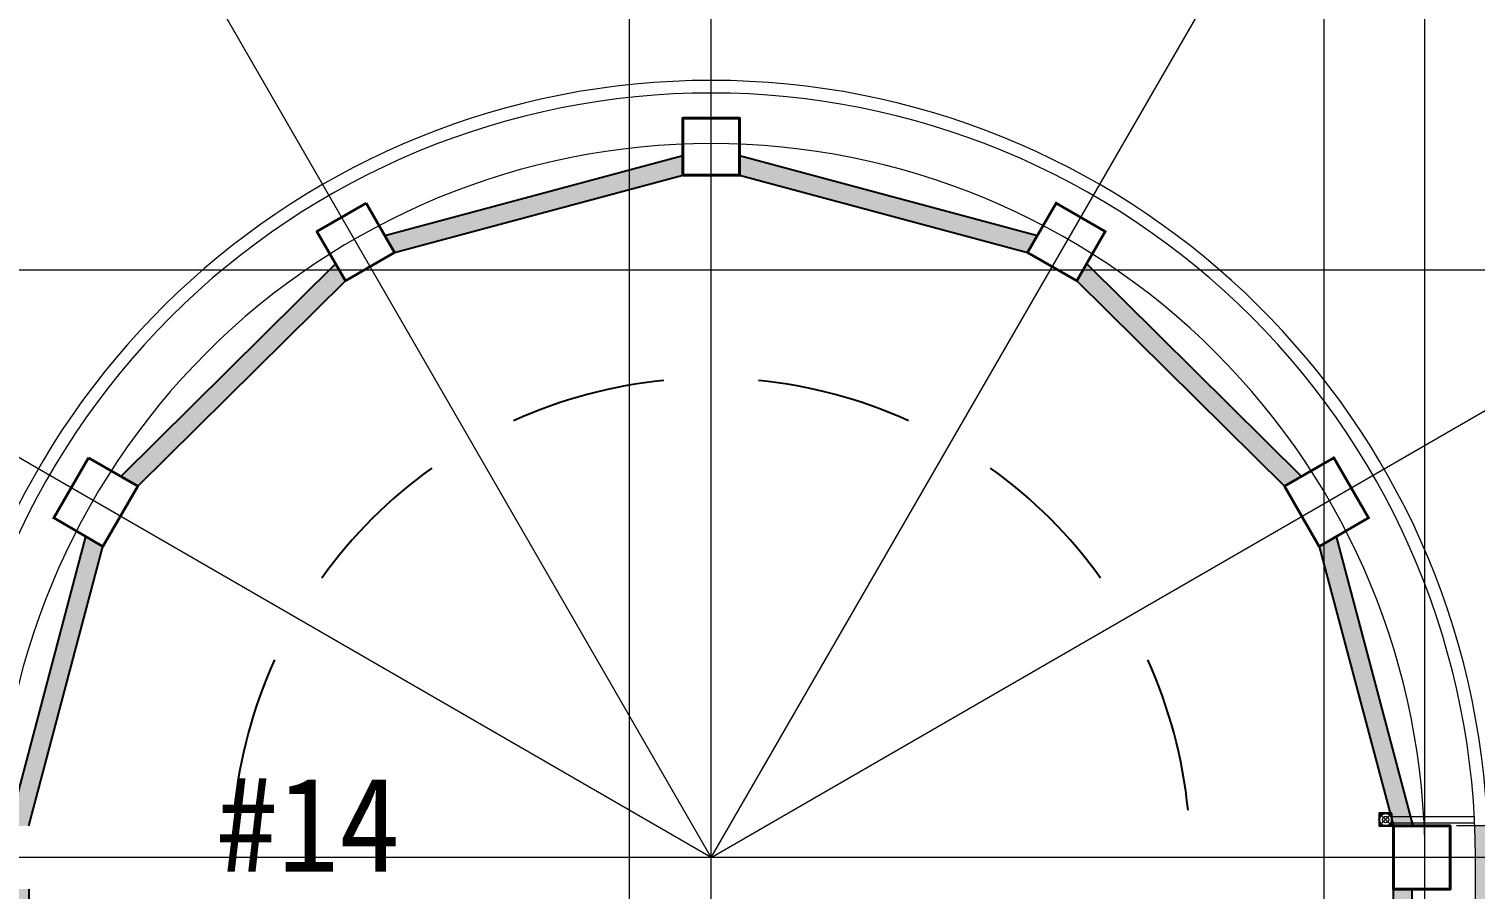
# Model space of a CAD drawing. Header units: millimetres. Extents: x 4003075 to 5615882, y 1445368 to 2591247.
# Drawn here: x 5467075 to 5489969, y 2406568 to 2420183 of the extents above; entities that cross this region are included whole.
import ezdxf

# ---------------------------------------------------------------- set-up
doc = ezdxf.new("R2010")
doc.units = ezdxf.units.MM
for name, color, linetype, lineweight in [('A-DIMS', 7, 'Continuous', 25), ('XR-평면도$0$A-CNTL', 9, 'Continuous', 15), ('XR-평면도$0$A-CONC-LIN1', 9, 'Continuous', 40), ('XR-평면도$0$A-ELEV-LIN2', 9, 'Continuous', 25), ('XR-평면도$0$A-ELEV-LIN3', 9, 'Continuous', 18), ('XR-평면도$0$A-XXXX-HID', 9, 'Continuous', 18)]:
    doc.layers.add(name, color=color, linetype=linetype, lineweight=lineweight)
for name, color, linetype in [('A_Text', 3, 'Continuous'), ('XR-평면도$0$!!파라펫', 9, 'Continuous'), ('XR-평면도$0$A-ELEV-PATT', 9, 'Continuous')]:
    doc.layers.add(name, color=color, linetype=linetype)
doc.styles.add('돋움', font='')
doc.styles.get('돋움').set_extended_font_data('DotumChe')

# ---------------------------------------------------------------- blocks, each defined once
blk = doc.blocks.new('XR-평면도$0$진입램프기둥 기준')
at = {"layer": 'XR-평면도$0$A-CONC-LIN1'}
for points in [[(795799, 1272501), (794899, 1272501), (794899, 1273501), (795799, 1273501)], [(797521, 1267124), (796742, 1266674), (796192, 1267627), (796971, 1268077)], [(816457, 1266674), (815677, 1267124), (816227, 1268077), (817007, 1267627)], [(801589, 1263423), (801139, 1262643), (800359, 1263093), (800809, 1263873)], [(812059, 1262643), (811609, 1263423), (812389, 1263873), (812839, 1263093)], [(807049, 1262201), (807049, 1261301), (806149, 1261301), (806149, 1262201)]]:
    blk.add_lwpolyline(points, close=True, dxfattribs=at)
blk = doc.blocks.new('XR-평면도$0$RAMP_올라감(기준층) (210411)')
at = {"layer": 'XR-평면도$0$A-ELEV-PATT'}
h = blk.add_hatch(dxfattribs=at)
h.set_pattern_fill('HEX', color=256, scale=100, angle=135)
h.set_pattern_definition([(135, (-1188188.16, -722710.9), (-388.8564, -388.8564), [317.5, -635]), (255, (-1188188.16, -722710.9), (531.18773, -142.33132), [317.5, -635]), (195, (-1188412.67, -722486.4), (142.33132, -531.18773), [317.5, -635])])
edge = h.paths.add_edge_path()
edge.add_arc((0, -15000), 12100, 180, 182.3683)
edge.add_line((-12090, -15500), (-19900, -15500))
edge.add_line((-19900, -15500), (-19900, 15000))
edge.add_arc((0, 15000), 19900, 0, 180, ccw=False)
edge.add_line((19900, 15000), (19900, -15500))
edge.add_line((19900, -15500), (12090, -15500))
edge.add_arc((0, -15000), 12100, 357.6317, 360)
edge.add_line((12100, -15000), (12100, 15000))
edge.add_arc((0, 15000), 12100, 0, 180)
edge.add_line((-12100, 15000), (-12100, -15000))
at = {"layer": 'XR-평면도$0$A-CNTL', "ltscale": 300}
for points in [[(-11300, 40700), (-11300, -40700)], [(0, 40700), (0, -40700)], [(-25700, -15000), (25700, -15000)], [(0, -15000), (-22257, -27850)], [(0, -15000), (-22257, -27850)], [(0, -15000), (-12850, -37257)], [(0, -15000), (22257, -27850)], [(0, -15000), (12850, -37257)]]:
    blk.add_lwpolyline(points, dxfattribs=at)
for points in [[(-20700, 15000), (-20700, -15000, 0.414214), (0, -35700, 0.414214), (20700, -15000), (20700, 15000, 0.414214), (0, 35700, 0.414214)], [(-11300, 15000), (-11300, -15000, 0.414214), (0, -26300, 0.414214), (11300, -15000), (11300, 15000, 0.414214), (0, 26300, 0.414214)]]:
    blk.add_lwpolyline(points, format="xyb", close=True, dxfattribs=at)
at = {"layer": 'XR-평면도$0$A-CONC-LIN1'}
for points in [[(-10800, -15500), (-11700, -15500), (-11700, -14500), (-10800, -14500)], [(-9078, -20876), (-9857, -21326), (-10407, -20374), (-9628, -19924)], [(9857, -21326), (9078, -20876), (9628, -19924), (10407, -20374)], [(-5010, -24578), (-5460, -25357), (-6240, -24907), (-5790, -24128)], [(5460, -25357), (5010, -24578), (5790, -24128), (6240, -24907)], [(450, -25800), (450, -26700), (-450, -26700), (-450, -25800)]]:
    blk.add_lwpolyline(points, close=True, dxfattribs=at)
at = {"layer": 'XR-평면도$0$A-ELEV-LIN2'}
for p, q in [((-9897, -20079), (-11110, -15500)), ((-9628, -19924), (-10800, -15500)), ((10800, -15500), (9628, -19924)), ((11110, -15500), (9897, -20079)), ((-5945, -24397), (-9347, -21032)), ((-5790, -24128), (-9078, -20876)), ((9078, -20876), (5790, -24128)), ((9347, -21032), (5945, -24397)), ((-450, -25800), (-5010, -24578)), ((5010, -24578), (450, -25800)), ((-450, -26111), (-5166, -24847)), ((5166, -24847), (450, -26111))]:
    blk.add_line(p, q, dxfattribs=at)
for points in [[(-11100, -5500), (-11100, -14500)], [(-10800, -5500), (-10800, -14500)], [(10800, -14500), (10800, -5500)]]:
    blk.add_lwpolyline(points, dxfattribs=at)
blk.add_lwpolyline([(-10777, -15700), (-10577, -15700), (-10577, -15500), (-10777, -15500)], close=True, dxfattribs=at)
blk.add_circle((-10677, -15600), 100, dxfattribs=at)
at = {"layer": 'XR-평면도$0$A-ELEV-LIN3'}
for p, q in [((-10777, -15700), (-10577, -15500)), ((-10777, -15500), (-10577, -15700))]:
    blk.add_line(p, q, dxfattribs=at)
for points in [[(-12100, 15000), (-12100, -15000, 0.414214), (0, -27100, 0.414214), (12100, -15000), (12100, 15000, 0.414214), (0, 27100, 0.414214)], [(-19700, -15700), (-12280, -15700, 0.397632), (0, -27300, 0.397632), (12280, -15700), (19700, -15700), (19700, -34700), (-19700, -34700)]]:
    blk.add_lwpolyline(points, format="xyb", close=True, dxfattribs=at)
blk.add_lwpolyline([(-20200, -15500), (-11800, -15500)], dxfattribs=at)
at = {"layer": 'XR-평면도$0$A-XXXX-HID', "ltscale": 100}
for points in [[(-10777, -15550), (-12087, -15550)], [(-10777, -15650), (-12083, -15650)]]:
    blk.add_lwpolyline(points, dxfattribs=at)
blk.add_circle((-10677, -15600), 50, dxfattribs=at)
blk.add_blockref('XR-평면도$0$진입램프기둥 기준', (-806599, -1288001))
blk = doc.blocks.new('XR-평면도$0$중심선(210216)')
at = {"layer": 'XR-평면도$0$A-CNTL', "ltscale": 300}
for points in [[(154000, 206000), (154000, -10000)], [(165000, 206000), (165000, -10000)], [(-10000, 77000), (186000, 77000)]]:
    blk.add_lwpolyline(points, dxfattribs=at)
blk = doc.blocks.new('XR-평면도$0$3층진입램프 파라펫')
at = {"layer": 'XR-평면도$0$!!파라펫'}
h = blk.add_hatch(color=9, dxfattribs=at)
h.dxf.hatch_style = 1
h.paths.add_polyline_path([(634190, 1269485), (630902, 1266233), (630632, 1266389), (634035, 1269754), (634190, 1269485)])
h.paths.add_polyline_path([(649327, 1266389), (649058, 1266233), (645769, 1269485), (645924, 1269754)])
h.paths.add_polyline_path([(639530, 1271468), (639530, 1271157), (634969, 1269935), (634814, 1270204)])
h.paths.add_polyline_path([(645145, 1270204), (644990, 1269935), (640430, 1271157), (640430, 1271468)])
h.paths.add_polyline_path([(630352, 1265281), (629180, 1260857), (628869, 1260857), (630082, 1265436)])
h.paths.add_polyline_path([(651090, 1260857), (650780, 1260857), (649608, 1265281), (649608, 1265281), (649877, 1265436)])
h = blk.add_hatch(color=9, dxfattribs=at)
h.dxf.hatch_style = 1
h.paths.add_polyline_path([(629180, 1259857), (628880, 1259857), (628880, 1250857), (629180, 1250857)])
h.paths.add_polyline_path([(650780, 1259857), (650780, 1250857), (651080, 1250857), (651080, 1259857), (650780, 1259857)])

msp = doc.modelspace()

# ---------------------------------------------------------------- linework, layer by layer
at = {"layer": 'A-DIMS'}
for start, end in [(95.666, 114.334), (65.666, 84.334), (125.666, 144.334), (35.666, 54.334), (155.666, 174.334), (5.666, 24.334)]:
    msp.add_arc((5477875, 2407067.6), 7587.2, start, end, dxfattribs=at)

# ---------------------------------------------------------------- block references
at = {"rotation": 180}
msp.add_blockref('XR-평면도$0$RAMP_올라감(기준층) (210411)', (5477875, 2392067.6), dxfattribs=at)
msp.add_blockref('XR-평면도$0$3층진입램프 파라펫', (4837895.3, 1146710.6))
msp.add_blockref('XR-평면도$0$3층진입램프 파라펫', (4837895.3, 1146710.6))
msp.add_blockref('XR-평면도$0$3층진입램프 파라펫', (4837895.3, 1146710.6))
at = {"layer": 'XR-평면도$0$A-CNTL'}
msp.add_blockref('XR-평면도$0$중심선(210216)', (5322575, 2339367.6), dxfattribs=at)

# ---------------------------------------------------------------- texts
at = {"layer": 'A_Text', "color": 3, "insert": (5470044.1, 2408340.5), "char_height": 1500, "attachment_point": 1, "style": '돋움'}
msp.add_mtext_dynamic_manual_height_columns('#14\\P면    적 : 61M2\\P측정횟수 : 6회\\P측정길이 : 5.4M', width=21611.503, gutter_width=7500, heights=[10868.5], dxfattribs=at)

doc.saveas('drawing.dxf')
